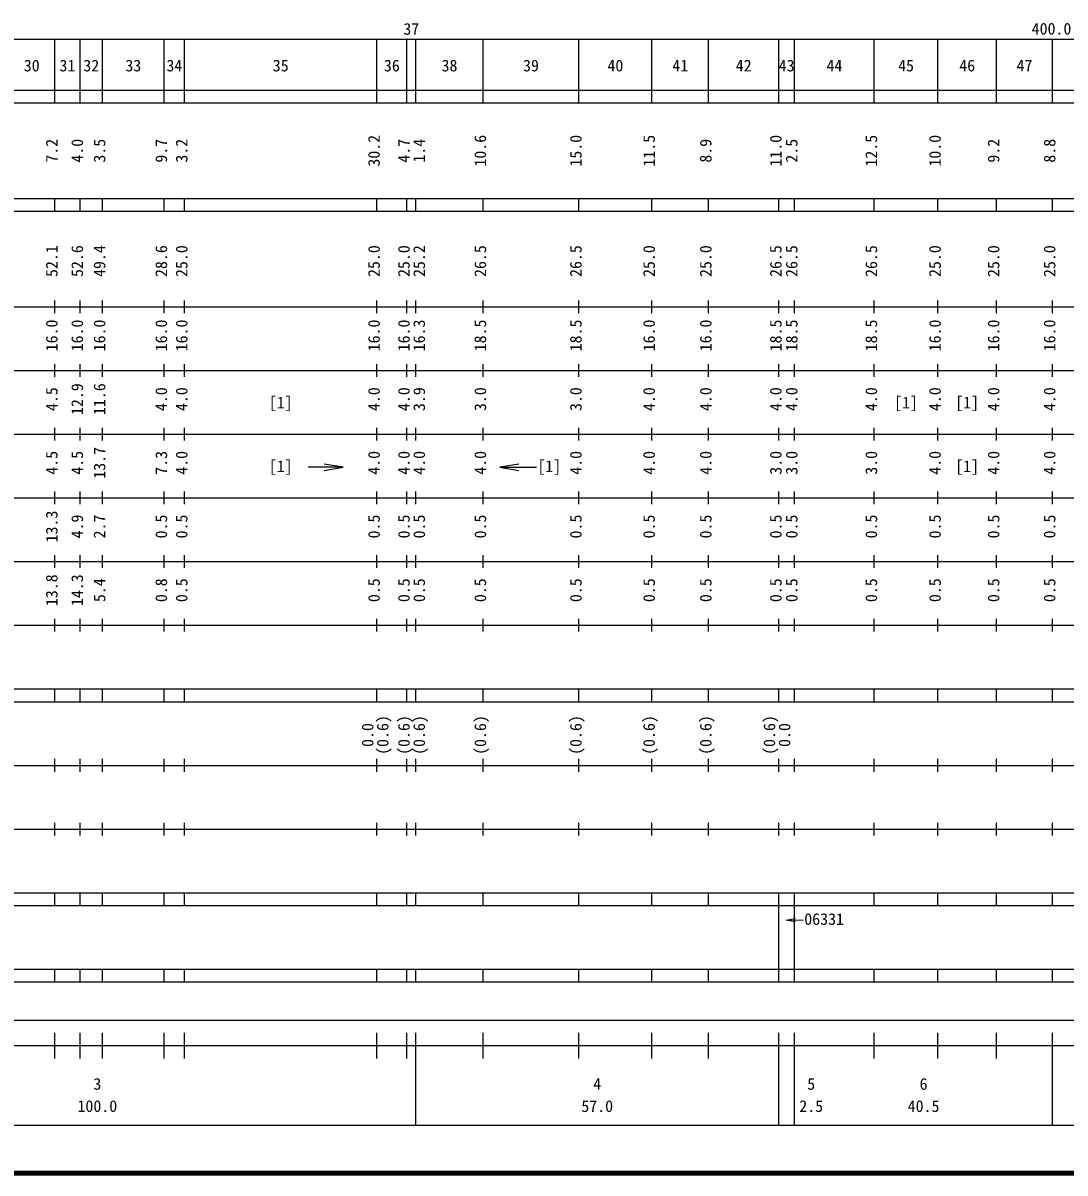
# Model space of a CAD drawing. Units: millimetres on the paper, enlarged 1000 times. Extents: x 40000 to 680000, y 20000 to 380000.
# Drawn here: x 306324 to 469960, y 20000 to 200555 of the extents above; entities that cross this region are included whole.
import ezdxf
from ezdxf.enums import TextEntityAlignment as Align

# ---------------------------------------------------------------- set-up
doc = ezdxf.new("R2010")
doc.units = ezdxf.units.MM
doc.header["$LTSCALE"] = 1000
for name, color, linetype, lineweight in [('M-TTL', 2, 'Continuous', 140), ('M-TTL-BAND', 7, 'Continuous', 25), ('M-TTL-TXT', 7, 'Continuous', 13)]:
    doc.layers.add(name, color=color, linetype=linetype, lineweight=lineweight)
doc.styles.add('ＭＳ ゴシック', font='')
doc.styles.get('ＭＳ ゴシック').set_extended_font_data('MS Gothic')

# ---------------------------------------------------------------- blocks, each defined once
blk = doc.blocks.new('open_arrow')
at = {"color": 0, "linetype": 'Continuous', "lineweight": -2}
blk.add_lwpolyline([(7.5, 1.25), (0, 0), (7.5, -1.25)], dxfattribs=at)

msp = doc.modelspace()

# ---------------------------------------------------------------- linework, layer by layer
at = {"layer": 'M-TTL'}
msp.add_line((40000, 20000), (680000, 20000), dxfattribs=at)
at = {"layer": 'M-TTL-BAND'}
for p, q in [((68000, 198000), (579000, 198000)), ((311300, 188000), (311300, 198000)), ((315300, 188000), (315300, 198000)), ((318800, 188000), (318800, 198000)), ((328500, 188000), (328500, 198000)), ((331700, 188000), (331700, 198000)), ((361900, 188000), (361900, 198000)), ((366600, 188000), (366600, 198000)), ((368000, 188000), (368000, 198000)), ((378600, 188000), (378600, 198000)), ((393600, 188000), (393600, 198000)), ((405100, 188000), (405100, 198000)), ((414000, 188000), (414000, 198000)), ((425000, 188000), (425000, 198000)), ((427500, 188000), (427500, 198000)), ((440000, 188000), (440000, 198000)), ((450000, 188000), (450000, 198000)), ((459200, 188000), (459200, 198000)), ((468000, 188000), (468000, 198000)), ((40000, 190000), (579000, 190000)), ((40000, 188000), (579000, 188000)), ((40000, 173000), (579000, 173000)), ((311300, 171000), (311300, 173000)), ((315300, 171000), (315300, 173000)), ((318800, 171000), (318800, 173000)), ((328500, 171000), (328500, 173000)), ((331700, 171000), (331700, 173000)), ((361900, 171000), (361900, 173000)), ((366600, 171000), (366600, 173000)), ((368000, 171000), (368000, 173000)), ((378600, 171000), (378600, 173000)), ((393600, 171000), (393600, 173000)), ((405100, 171000), (405100, 173000)), ((414000, 171000), (414000, 173000)), ((425000, 171000), (425000, 173000)), ((427500, 171000), (427500, 173000)), ((440000, 171000), (440000, 173000)), ((450000, 171000), (450000, 173000)), ((459200, 171000), (459200, 173000)), ((468000, 171000), (468000, 173000)), ((40000, 171000), (579000, 171000)), ((40000, 156000), (579000, 156000)), ((311300, 155000), (311300, 157000)), ((315300, 155000), (315300, 157000)), ((318800, 155000), (318800, 157000)), ((328500, 155000), (328500, 157000)), ((331700, 155000), (331700, 157000)), ((361900, 155000), (361900, 157000)), ((366600, 155000), (366600, 157000)), ((368000, 155000), (368000, 157000)), ((378600, 155000), (378600, 157000)), ((393600, 155000), (393600, 157000)), ((405100, 155000), (405100, 157000)), ((414000, 155000), (414000, 157000)), ((425000, 155000), (425000, 157000)), ((427500, 155000), (427500, 157000)), ((440000, 155000), (440000, 157000)), ((450000, 155000), (450000, 157000)), ((459200, 155000), (459200, 157000)), ((468000, 155000), (468000, 157000)), ((311300, 145000), (311300, 147000)), ((315300, 145000), (315300, 147000)), ((318800, 145000), (318800, 147000)), ((328500, 145000), (328500, 147000)), ((331700, 145000), (331700, 147000)), ((361900, 145000), (361900, 147000)), ((366600, 145000), (366600, 147000)), ((368000, 145000), (368000, 147000)), ((378600, 145000), (378600, 147000)), ((393600, 145000), (393600, 147000)), ((405100, 145000), (405100, 147000)), ((414000, 145000), (414000, 147000)), ((425000, 145000), (425000, 147000)), ((427500, 145000), (427500, 147000)), ((440000, 145000), (440000, 147000)), ((450000, 145000), (450000, 147000)), ((459200, 145000), (459200, 147000)), ((468000, 145000), (468000, 147000)), ((46000, 146000), (579000, 146000)), ((52000, 136000), (579000, 136000)), ((311300, 135000), (311300, 137000)), ((315300, 135000), (315300, 137000)), ((318800, 135000), (318800, 137000)), ((328500, 135000), (328500, 137000)), ((331700, 135000), (331700, 137000)), ((361900, 135000), (361900, 137000)), ((366600, 135000), (366600, 137000)), ((368000, 135000), (368000, 137000)), ((378600, 135000), (378600, 137000)), ((393600, 135000), (393600, 137000)), ((405100, 135000), (405100, 137000)), ((414000, 135000), (414000, 137000)), ((425000, 135000), (425000, 137000)), ((427500, 135000), (427500, 137000)), ((440000, 135000), (440000, 137000)), ((450000, 135000), (450000, 137000)), ((459200, 135000), (459200, 137000)), ((468000, 135000), (468000, 137000)), ((356629, 130795), (351111, 130795)), ((381201, 130795), (386986, 130795)), ((311300, 125000), (311300, 127000)), ((315300, 125000), (315300, 127000)), ((318800, 125000), (318800, 127000)), ((328500, 125000), (328500, 127000)), ((331700, 125000), (331700, 127000)), ((361900, 125000), (361900, 127000)), ((366600, 125000), (366600, 127000)), ((368000, 125000), (368000, 127000)), ((378600, 125000), (378600, 127000)), ((393600, 125000), (393600, 127000)), ((405100, 125000), (405100, 127000)), ((414000, 125000), (414000, 127000)), ((425000, 125000), (425000, 127000)), ((427500, 125000), (427500, 127000)), ((440000, 125000), (440000, 127000)), ((450000, 125000), (450000, 127000)), ((459200, 125000), (459200, 127000)), ((468000, 125000), (468000, 127000)), ((46000, 126000), (579000, 126000)), ((52000, 116000), (579000, 116000)), ((311300, 115000), (311300, 117000)), ((315300, 115000), (315300, 117000)), ((318800, 115000), (318800, 117000)), ((328500, 115000), (328500, 117000)), ((331700, 115000), (331700, 117000)), ((361900, 115000), (361900, 117000)), ((366600, 115000), (366600, 117000)), ((368000, 115000), (368000, 117000)), ((378600, 115000), (378600, 117000)), ((393600, 115000), (393600, 117000)), ((405100, 115000), (405100, 117000)), ((414000, 115000), (414000, 117000)), ((425000, 115000), (425000, 117000)), ((427500, 115000), (427500, 117000)), ((440000, 115000), (440000, 117000)), ((450000, 115000), (450000, 117000)), ((459200, 115000), (459200, 117000)), ((468000, 115000), (468000, 117000)), ((311300, 105000), (311300, 107000)), ((315300, 105000), (315300, 107000)), ((318800, 105000), (318800, 107000)), ((328500, 105000), (328500, 107000)), ((331700, 105000), (331700, 107000)), ((361900, 105000), (361900, 107000)), ((366600, 105000), (366600, 107000)), ((368000, 105000), (368000, 107000)), ((378600, 105000), (378600, 107000)), ((393600, 105000), (393600, 107000)), ((405100, 105000), (405100, 107000)), ((414000, 105000), (414000, 107000)), ((425000, 105000), (425000, 107000)), ((427500, 105000), (427500, 107000)), ((440000, 105000), (440000, 107000)), ((450000, 105000), (450000, 107000)), ((459200, 105000), (459200, 107000)), ((468000, 105000), (468000, 107000)), ((46000, 106000), (579000, 106000)), ((40000, 96000), (579000, 96000)), ((311300, 94000), (311300, 96000)), ((315300, 94000), (315300, 96000)), ((318800, 94000), (318800, 96000)), ((328500, 94000), (328500, 96000)), ((331700, 94000), (331700, 96000)), ((361900, 94000), (361900, 96000)), ((366600, 94000), (366600, 96000)), ((368000, 94000), (368000, 96000)), ((378600, 94000), (378600, 96000)), ((393600, 94000), (393600, 96000)), ((405100, 94000), (405100, 96000)), ((414000, 94000), (414000, 96000)), ((425000, 94000), (425000, 96000)), ((427500, 94000), (427500, 96000)), ((440000, 94000), (440000, 96000)), ((450000, 94000), (450000, 96000)), ((459200, 94000), (459200, 96000)), ((468000, 94000), (468000, 96000)), ((40000, 94000), (579000, 94000)), ((311300, 83000), (311300, 85000)), ((315300, 83000), (315300, 85000)), ((318800, 83000), (318800, 85000)), ((328500, 83000), (328500, 85000)), ((331700, 83000), (331700, 85000)), ((361900, 83000), (361900, 85000)), ((366600, 83000), (366600, 85000)), ((368000, 83000), (368000, 85000)), ((378600, 83000), (378600, 85000)), ((393600, 83000), (393600, 85000)), ((405100, 83000), (405100, 85000)), ((414000, 83000), (414000, 85000)), ((425000, 83000), (425000, 85000)), ((427500, 83000), (427500, 85000)), ((440000, 83000), (440000, 85000)), ((450000, 83000), (450000, 85000)), ((459200, 83000), (459200, 85000)), ((468000, 83000), (468000, 85000)), ((49000, 84000), (579000, 84000)), ((311300, 73000), (311300, 75000)), ((315300, 73000), (315300, 75000)), ((318800, 73000), (318800, 75000)), ((328500, 73000), (328500, 75000)), ((331700, 73000), (331700, 75000)), ((361900, 73000), (361900, 75000)), ((366600, 73000), (366600, 75000)), ((368000, 73000), (368000, 75000)), ((378600, 73000), (378600, 75000)), ((393600, 73000), (393600, 75000)), ((405100, 73000), (405100, 75000)), ((414000, 73000), (414000, 75000)), ((425000, 73000), (425000, 75000)), ((427500, 73000), (427500, 75000)), ((440000, 73000), (440000, 75000)), ((450000, 73000), (450000, 75000)), ((459200, 73000), (459200, 75000)), ((468000, 73000), (468000, 75000)), ((40000, 74000), (579000, 74000)), ((40000, 64000), (579000, 64000)), ((311300, 62000), (311300, 64000)), ((315300, 62000), (315300, 64000)), ((318800, 62000), (318800, 64000)), ((328500, 62000), (328500, 64000)), ((331700, 62000), (331700, 64000)), ((361900, 62000), (361900, 64000)), ((366600, 62000), (366600, 64000)), ((368000, 62000), (368000, 64000)), ((378600, 62000), (378600, 64000)), ((393600, 62000), (393600, 64000)), ((405100, 62000), (405100, 64000)), ((414000, 62000), (414000, 64000)), ((425000, 62000), (425000, 64000)), ((427500, 62000), (427500, 64000)), ((440000, 62000), (440000, 64000)), ((450000, 62000), (450000, 64000)), ((459200, 62000), (459200, 64000)), ((468000, 62000), (468000, 64000)), ((40000, 62000), (579000, 62000)), ((425000, 52000), (425000, 62000)), ((427500, 52000), (427500, 62000)), ((40000, 52000), (579000, 52000)), ((311300, 50000), (311300, 52000)), ((315300, 50000), (315300, 52000)), ((318800, 50000), (318800, 52000)), ((328500, 50000), (328500, 52000)), ((331700, 50000), (331700, 52000)), ((361900, 50000), (361900, 52000)), ((366600, 50000), (366600, 52000)), ((368000, 50000), (368000, 52000)), ((378600, 50000), (378600, 52000)), ((393600, 50000), (393600, 52000)), ((405100, 50000), (405100, 52000)), ((414000, 50000), (414000, 52000)), ((425000, 50000), (425000, 52000)), ((427500, 50000), (427500, 52000)), ((440000, 50000), (440000, 52000)), ((450000, 50000), (450000, 52000)), ((459200, 50000), (459200, 52000)), ((468000, 50000), (468000, 52000)), ((40000, 50000), (579000, 50000)), ((71000, 44000), (565300, 44000)), ((311300, 38000), (311300, 42000)), ((315300, 38000), (315300, 42000)), ((318800, 38000), (318800, 42000)), ((328500, 38000), (328500, 42000)), ((331700, 38000), (331700, 42000)), ((361900, 38000), (361900, 42000)), ((366600, 38000), (366600, 42000)), ((368000, 27500), (368000, 42000)), ((378600, 38000), (378600, 42000)), ((393600, 38000), (393600, 42000)), ((405100, 38000), (405100, 42000)), ((414000, 38000), (414000, 42000)), ((425000, 27500), (425000, 42000)), ((427500, 27500), (427500, 42000)), ((440000, 38000), (440000, 42000)), ((450000, 38000), (450000, 42000)), ((459200, 38000), (459200, 42000)), ((468000, 27500), (468000, 42000)), ((40000, 40000), (579000, 40000)), ((68000, 27500), (579000, 27500))]:
    msp.add_line(p, q, dxfattribs=at)
at = {"layer": 'M-TTL-TXT'}
msp.add_line((426123, 59705), (428905, 59705), dxfattribs=at)

# ---------------------------------------------------------------- block references
at = {"layer": 'M-TTL-BAND', "xscale": 400, "yscale": 400, "rotation": 180}
msp.add_blockref('open_arrow', (356629, 130795), dxfattribs=at)
at = {"layer": 'M-TTL-BAND', "xscale": 400, "yscale": 400}
msp.add_blockref('open_arrow', (381201, 130795), dxfattribs=at)
at = {"layer": 'M-TTL-TXT', "xscale": 200, "yscale": 200}
msp.add_blockref('open_arrow', (426123, 59705), dxfattribs=at)

# ---------------------------------------------------------------- texts
at = {"layer": 'M-TTL-BAND', "style": 'ＭＳ ゴシック'}
for s, p in [('37', (367300, 198161)), ('400.0', (467844, 198195)), ('30', (307700, 192405)), ('31', (313300, 192405)), ('32', (317050, 192405)), ('33', (323650, 192405)), ('34', (330100, 192405)), ('35', (346800, 192405)), ('36', (364250, 192405)), ('38', (373300, 192405)), ('39', (386100, 192405)), ('40', (399350, 192405)), ('41', (409550, 192405)), ('42', (419500, 192405)), ('43', (426250, 192405)), ('44', (433750, 192405)), ('45', (445000, 192405)), ('46', (454600, 192405)), ('47', (463600, 192405)), ('[1]', (346800, 139500)), ('[1]', (445000, 139500)), ('[1]', (454600, 139500)), ('[1]', (346800, 129500)), ('[1]', (388968, 129500)), ('[1]', (454600, 129500)), ('3', (318000, 32523)), ('4', (396500, 32523)), ('5', (430103, 32523)), ('6', (447750, 32523)), ('100.0', (318000, 29033)), ('57.0', (396500, 29033)), ('2.5', (430103, 29033)), ('40.5', (447750, 29033))]:
    msp.add_text(s, height=1833, dxfattribs=at).set_placement(p, align=Align.BOTTOM_CENTER)
for s, p in [('30.2', (362900, 180500)), ('10.6', (379600, 180500)), ('15.0', (394600, 180500)), ('11.5', (406100, 180500)), ('11.0', (426000, 180500)), ('12.5', (441000, 180500)), ('10.0', (451000, 180500)), ('7.2', (312300, 180500)), ('4.0', (316300, 180500)), ('3.5', (319800, 180500)), ('9.7', (329500, 180500)), ('3.2', (332700, 180500)), ('4.7', (367600, 180500)), ('1.4', (370000, 180500)), ('8.9', (415000, 180500)), ('2.5', (428500, 180500)), ('9.2', (460200, 180500)), ('8.8', (469000, 180500)), ('52.1', (312300, 163174)), ('52.6', (316300, 163174)), ('49.4', (319800, 163174)), ('28.6', (329500, 163174)), ('25.0', (332700, 163174)), ('25.0', (362900, 163174)), ('25.0', (367600, 163174)), ('25.2', (370000, 163174)), ('26.5', (379600, 163174)), ('26.5', (394600, 163174)), ('25.0', (406100, 163174)), ('25.0', (415000, 163174)), ('26.5', (426000, 163174)), ('26.5', (428500, 163174)), ('26.5', (441000, 163174)), ('25.0', (451000, 163174)), ('25.0', (460200, 163174)), ('25.0', (469000, 163174)), ('16.0', (312300, 151500)), ('16.0', (316300, 151500)), ('16.0', (319800, 151500)), ('16.0', (329500, 151500)), ('16.0', (332700, 151500)), ('16.0', (362900, 151500)), ('16.0', (367600, 151500)), ('16.3', (370000, 151500)), ('18.5', (379600, 151500)), ('18.5', (394600, 151500)), ('16.0', (406100, 151500)), ('16.0', (415000, 151500)), ('18.5', (426000, 151500)), ('18.5', (428500, 151500)), ('18.5', (441000, 151500)), ('16.0', (451000, 151500)), ('16.0', (460200, 151500)), ('16.0', (469000, 151500)), ('4.5', (312300, 141500)), ('12.9', (316300, 141500)), ('11.6', (319800, 141500)), ('4.0', (329500, 141500)), ('4.0', (332700, 141500)), ('4.0', (362900, 141500)), ('4.0', (367600, 141500)), ('3.9', (370000, 141500)), ('3.0', (379600, 141500)), ('3.0', (394600, 141500)), ('4.0', (406100, 141500)), ('4.0', (415000, 141500)), ('4.0', (426000, 141500)), ('4.0', (428500, 141500)), ('4.0', (441000, 141500)), ('4.0', (451000, 141500)), ('4.0', (460200, 141500)), ('4.0', (469000, 141500)), ('13.7', (319800, 131500)), ('4.5', (312300, 131500)), ('4.5', (316300, 131500)), ('7.3', (329500, 131500)), ('4.0', (332700, 131500)), ('4.0', (362900, 131500)), ('4.0', (367600, 131500)), ('4.0', (370000, 131500)), ('4.0', (379600, 131500)), ('4.0', (394600, 131500)), ('4.0', (406100, 131500)), ('4.0', (415000, 131500)), ('3.0', (426000, 131500)), ('3.0', (428500, 131500)), ('3.0', (441000, 131500)), ('4.0', (451000, 131500)), ('4.0', (460200, 131500)), ('4.0', (469000, 131500)), ('13.3', (312300, 121500)), ('4.9', (316300, 121500)), ('2.7', (319800, 121500)), ('0.5', (329500, 121500)), ('0.5', (332700, 121500)), ('0.5', (362900, 121500)), ('0.5', (367600, 121500)), ('0.5', (370000, 121500)), ('0.5', (379600, 121500)), ('0.5', (394600, 121500)), ('0.5', (406100, 121500)), ('0.5', (415000, 121500)), ('0.5', (426000, 121500)), ('0.5', (428500, 121500)), ('0.5', (441000, 121500)), ('0.5', (451000, 121500)), ('0.5', (460200, 121500)), ('0.5', (469000, 121500)), ('13.8', (312300, 111500)), ('14.3', (316300, 111500)), ('5.4', (319800, 111500)), ('0.8', (329500, 111500)), ('0.5', (332700, 111500)), ('0.5', (362900, 111500)), ('0.5', (367600, 111500)), ('0.5', (370000, 111500)), ('0.5', (379600, 111500)), ('0.5', (394600, 111500)), ('0.5', (406100, 111500)), ('0.5', (415000, 111500)), ('0.5', (426000, 111500)), ('0.5', (428500, 111500)), ('0.5', (441000, 111500)), ('0.5', (451000, 111500)), ('0.5', (460200, 111500)), ('0.5', (469000, 111500)), ('0.0', (361900, 88764)), ('(0.6)', (364270, 88764)), ('(0.6)', (367600, 88764)), ('(0.6)', (370000, 88764)), ('(0.6)', (379600, 88764)), ('(0.6)', (394600, 88764)), ('(0.6)', (406100, 88764)), ('(0.6)', (415000, 88764)), ('(0.6)', (425000, 88764)), ('0.0', (427370, 88764))]:
    msp.add_text(s, height=1833, rotation=90, dxfattribs=at).set_placement(p, align=Align.BOTTOM_CENTER)
msp.add_text('06331', height=1833, dxfattribs=at).set_placement((429010, 58405), align=Align.BOTTOM_LEFT)

doc.saveas('drawing.dxf')
